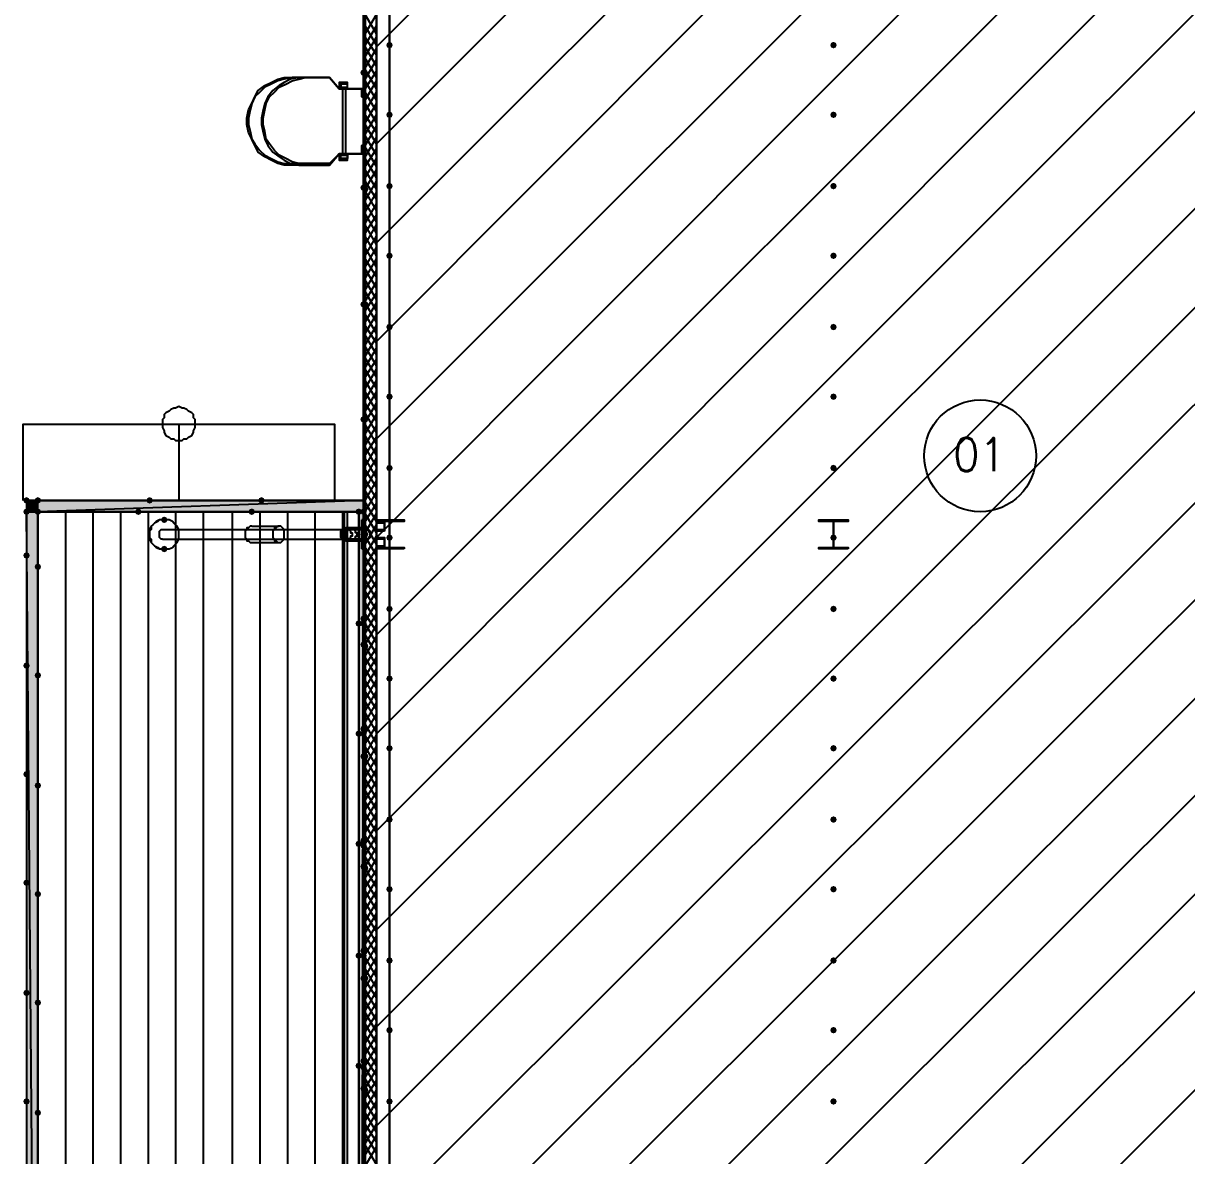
# Model space of a CAD drawing. Header units: millimetres. Extents: x 0 to 420, y 0 to 297.
# Drawn here: x 98.93 to 129.33, y 202.63 to 232.22 of the extents above; entities that cross this region are included whole.
import ezdxf

# ---------------------------------------------------------------- set-up
doc = ezdxf.new("R2010")
doc.units = ezdxf.units.MM
doc.layers.get('0').update_dxf_attribs({"linetype": 'CONTINUOUS'})
doc.styles.get("Standard").update_dxf_attribs({"font": 'STANDARD'})

msp = doc.modelspace()

# ---------------------------------------------------------------- hatches: boundary and pattern name
at = {"true_color": 0x000007}
h = msp.add_hatch(color=0, dxfattribs=at)
h.paths.add_polyline_path([(107.865333, 236.939667), (107.823, 236.939667), (107.865333, 218.863333)], flags=0)
h.paths.add_polyline_path([(107.823, 236.939667), (107.865333, 218.863333), (107.823, 218.863333)], flags=0)
for points in [[(108.585, 231.648), (108.560129, 231.588204), (108.500333, 231.563333), (108.440538, 231.588204), (108.415667, 231.648), (108.440537, 231.707796), (108.500333, 231.732667), (108.560129, 231.707796)], [(120.184333, 231.648), (120.159462, 231.588204), (120.099667, 231.563333), (120.039871, 231.588204), (120.015, 231.648), (120.039871, 231.707796), (120.099667, 231.732667), (120.159462, 231.707796)], [(108.585, 229.827667), (108.560129, 229.767871), (108.500333, 229.743), (108.440538, 229.767871), (108.415667, 229.827667), (108.440537, 229.887462), (108.500333, 229.912333), (108.560129, 229.887463)], [(120.184333, 229.827667), (120.159462, 229.767871), (120.099667, 229.743), (120.039871, 229.767871), (120.015, 229.827667), (120.039871, 229.887462), (120.099667, 229.912333), (120.159462, 229.887463)], [(108.585, 227.965), (108.560129, 227.905204), (108.500333, 227.880333), (108.440538, 227.905204), (108.415667, 227.965), (108.440537, 228.024796), (108.500333, 228.049667), (108.560129, 228.024796)], [(120.184333, 227.965), (120.159462, 227.905204), (120.099667, 227.880333), (120.039871, 227.905204), (120.015, 227.965), (120.039871, 228.024796), (120.099667, 228.049667), (120.159462, 228.024796)], [(108.585, 226.144667), (108.560129, 226.084871), (108.500333, 226.06), (108.440538, 226.084871), (108.415667, 226.144667), (108.440537, 226.204462), (108.500333, 226.229333), (108.560129, 226.204463)], [(120.184333, 226.144667), (120.159462, 226.084871), (120.099667, 226.06), (120.039871, 226.084871), (120.015, 226.144667), (120.039871, 226.204462), (120.099667, 226.229333), (120.159462, 226.204463)], [(108.585, 224.282), (108.560129, 224.222204), (108.500333, 224.197333), (108.440538, 224.222204), (108.415667, 224.282), (108.440537, 224.341796), (108.500333, 224.366667), (108.560129, 224.341796)], [(120.184333, 224.282), (120.159462, 224.222204), (120.099667, 224.197333), (120.039871, 224.222204), (120.015, 224.282), (120.039871, 224.341796), (120.099667, 224.366667), (120.159462, 224.341796)], [(108.585, 222.461667), (108.560129, 222.401871), (108.500333, 222.377), (108.440538, 222.401871), (108.415667, 222.461667), (108.440537, 222.521462), (108.500333, 222.546333), (108.560129, 222.521463)], [(120.184333, 222.461667), (120.159462, 222.401871), (120.099667, 222.377), (120.039871, 222.401871), (120.015, 222.461667), (120.039871, 222.521462), (120.099667, 222.546333), (120.159462, 222.521463)], [(108.585, 220.599), (108.560129, 220.539204), (108.500333, 220.514333), (108.440538, 220.539204), (108.415667, 220.599), (108.440537, 220.658796), (108.500333, 220.683667), (108.560129, 220.658796)], [(120.184333, 220.599), (120.159462, 220.539204), (120.099667, 220.514333), (120.039871, 220.539204), (120.015, 220.599), (120.039871, 220.658796), (120.099667, 220.683667), (120.159462, 220.658796)], [(99.017667, 219.456), (99.314, 219.456), (99.017667, 219.752333)], [(99.314, 219.752333), (99.017667, 219.752333), (99.314, 219.456)], [(102.700667, 219.244333), (102.675796, 219.184537), (102.616, 219.159667), (102.556204, 219.184537), (102.531333, 219.244333), (102.556204, 219.304129), (102.616, 219.329), (102.675796, 219.304129)], [(108.585, 218.778667), (108.560129, 218.718871), (108.500333, 218.694), (108.440538, 218.718871), (108.415667, 218.778667), (108.440537, 218.838462), (108.500333, 218.863333), (108.560129, 218.838463)], [(120.184333, 218.778667), (120.159462, 218.718871), (120.099667, 218.694), (120.039871, 218.718871), (120.015, 218.778667), (120.039871, 218.838462), (120.099667, 218.863333), (120.159462, 218.838463)], [(102.700667, 218.482333), (102.675796, 218.422537), (102.616, 218.397667), (102.556204, 218.422537), (102.531333, 218.482333), (102.556204, 218.542129), (102.616, 218.567), (102.675796, 218.542129)], [(108.585, 216.916), (108.560129, 216.856204), (108.500333, 216.831333), (108.440538, 216.856204), (108.415667, 216.916), (108.440537, 216.975796), (108.500333, 217.000667), (108.560129, 216.975796)], [(120.184333, 216.916), (120.159462, 216.856204), (120.099667, 216.831333), (120.039871, 216.856204), (120.015, 216.916), (120.039871, 216.975796), (120.099667, 217.000667), (120.159462, 216.975796)], [(108.585, 215.095667), (108.560129, 215.035871), (108.500333, 215.011), (108.440538, 215.035871), (108.415667, 215.095667), (108.440537, 215.155462), (108.500333, 215.180333), (108.560129, 215.155463)], [(120.184333, 215.095667), (120.159462, 215.035871), (120.099667, 215.011), (120.039871, 215.035871), (120.015, 215.095667), (120.039871, 215.155462), (120.099667, 215.180333), (120.159462, 215.155463)], [(108.585, 213.275333), (108.560129, 213.215537), (108.500333, 213.190667), (108.440538, 213.215537), (108.415667, 213.275333), (108.440537, 213.335129), (108.500333, 213.36), (108.560129, 213.335129)], [(120.184333, 213.275333), (120.159462, 213.215537), (120.099667, 213.190667), (120.039871, 213.215537), (120.015, 213.275333), (120.039871, 213.335129), (120.099667, 213.36), (120.159462, 213.335129)], [(108.585, 211.412667), (108.560129, 211.352871), (108.500333, 211.328), (108.440538, 211.352871), (108.415667, 211.412667), (108.440537, 211.472462), (108.500333, 211.497333), (108.560129, 211.472463)], [(120.184333, 211.412667), (120.159462, 211.352871), (120.099667, 211.328), (120.039871, 211.352871), (120.015, 211.412667), (120.039871, 211.472462), (120.099667, 211.497333), (120.159462, 211.472463)], [(108.585, 209.592333), (108.560129, 209.532537), (108.500333, 209.507667), (108.440538, 209.532537), (108.415667, 209.592333), (108.440537, 209.652129), (108.500333, 209.677), (108.560129, 209.652129)], [(120.184333, 209.592333), (120.159462, 209.532537), (120.099667, 209.507667), (120.039871, 209.532537), (120.015, 209.592333), (120.039871, 209.652129), (120.099667, 209.677), (120.159462, 209.652129)], [(108.585, 207.729667), (108.560129, 207.669871), (108.500333, 207.645), (108.440538, 207.669871), (108.415667, 207.729667), (108.440537, 207.789462), (108.500333, 207.814333), (108.560129, 207.789463)], [(120.184333, 207.729667), (120.159462, 207.669871), (120.099667, 207.645), (120.039871, 207.669871), (120.015, 207.729667), (120.039871, 207.789462), (120.099667, 207.814333), (120.159462, 207.789463)], [(108.585, 205.909333), (108.560129, 205.849538), (108.500333, 205.824667), (108.440538, 205.849538), (108.415667, 205.909333), (108.440537, 205.969129), (108.500333, 205.994), (108.560129, 205.969129)], [(120.184333, 205.909333), (120.159462, 205.849538), (120.099667, 205.824667), (120.039871, 205.849538), (120.015, 205.909333), (120.039871, 205.969129), (120.099667, 205.994), (120.159462, 205.969129)], [(108.585, 204.046667), (108.560129, 203.986871), (108.500333, 203.962), (108.440538, 203.986871), (108.415667, 204.046667), (108.440537, 204.106462), (108.500333, 204.131333), (108.560129, 204.106463)], [(120.184333, 204.046667), (120.159462, 203.986871), (120.099667, 203.962), (120.039871, 203.986871), (120.015, 204.046667), (120.039871, 204.106462), (120.099667, 204.131333), (120.159462, 204.106463)]]:
    msp.add_hatch(color=0, dxfattribs=at).paths.add_polyline_path(points, flags=0)
at = {"true_color": 0x0000fe}
for points in [[(107.907667, 230.928333), (107.882796, 230.868537), (107.823, 230.843667), (107.763204, 230.868537), (107.738333, 230.928333), (107.763204, 230.988129), (107.823, 231.013), (107.882796, 230.988129)], [(107.95, 230.886), (107.925129, 230.826204), (107.865333, 230.801333), (107.805538, 230.826204), (107.780667, 230.886), (107.805537, 230.945796), (107.865333, 230.970667), (107.925129, 230.945796)], [(107.907667, 227.922667), (107.882796, 227.862871), (107.823, 227.838), (107.763204, 227.862871), (107.738333, 227.922667), (107.763204, 227.982462), (107.823, 228.007333), (107.882796, 227.982463)], [(107.95, 227.880333), (107.925129, 227.820537), (107.865333, 227.795667), (107.805538, 227.820537), (107.780667, 227.880333), (107.805537, 227.940129), (107.865333, 227.965), (107.925129, 227.940129)], [(107.907667, 224.874667), (107.882796, 224.814871), (107.823, 224.79), (107.763204, 224.814871), (107.738333, 224.874667), (107.763204, 224.934462), (107.823, 224.959333), (107.882796, 224.934463)], [(107.95, 224.874667), (107.925129, 224.814871), (107.865333, 224.79), (107.805538, 224.814871), (107.780667, 224.874667), (107.805537, 224.934462), (107.865333, 224.959333), (107.925129, 224.934463)], [(107.907667, 221.869), (107.882796, 221.809204), (107.823, 221.784333), (107.763204, 221.809204), (107.738333, 221.869), (107.763204, 221.928796), (107.823, 221.953667), (107.882796, 221.928796)], [(107.95, 221.869), (107.925129, 221.809204), (107.865333, 221.784333), (107.805538, 221.809204), (107.780667, 221.869), (107.805537, 221.928796), (107.865333, 221.953667), (107.925129, 221.928796)], [(99.102333, 219.752333), (99.077463, 219.692537), (99.017667, 219.667667), (98.957871, 219.692537), (98.933, 219.752333), (98.957871, 219.812129), (99.017667, 219.837), (99.077462, 219.812129)], [(99.102333, 219.752333), (99.077463, 219.692537), (99.017667, 219.667667), (98.957871, 219.692537), (98.933, 219.752333), (98.957871, 219.812129), (99.017667, 219.837), (99.077462, 219.812129)], [(99.102333, 219.752333), (99.077463, 219.692537), (99.017667, 219.667667), (98.957871, 219.692537), (98.933, 219.752333), (98.957871, 219.812129), (99.017667, 219.837), (99.077462, 219.812129)], [(99.398667, 219.752333), (99.373796, 219.692537), (99.314, 219.667667), (99.254204, 219.692537), (99.229333, 219.752333), (99.254204, 219.812129), (99.314, 219.837), (99.373796, 219.812129)], [(99.398667, 219.752333), (99.373796, 219.692537), (99.314, 219.667667), (99.254204, 219.692537), (99.229333, 219.752333), (99.254204, 219.812129), (99.314, 219.837), (99.373796, 219.812129)], [(102.319667, 219.752333), (102.294796, 219.692537), (102.235, 219.667667), (102.175204, 219.692537), (102.150333, 219.752333), (102.175204, 219.812129), (102.235, 219.837), (102.294796, 219.812129)], [(105.240667, 219.752333), (105.215796, 219.692537), (105.156, 219.667667), (105.096204, 219.692537), (105.071333, 219.752333), (105.096204, 219.812129), (105.156, 219.837), (105.215796, 219.812129)], [(99.102333, 219.456), (99.077463, 219.396204), (99.017667, 219.371333), (98.957871, 219.396204), (98.933, 219.456), (98.957871, 219.515796), (99.017667, 219.540667), (99.077462, 219.515796)], [(99.398667, 219.456), (99.373796, 219.396204), (99.314, 219.371333), (99.254204, 219.396204), (99.229333, 219.456), (99.254204, 219.515796), (99.314, 219.540667), (99.373796, 219.515796)], [(99.398667, 219.456), (99.373796, 219.396204), (99.314, 219.371333), (99.254204, 219.396204), (99.229333, 219.456), (99.254204, 219.515796), (99.314, 219.540667), (99.373796, 219.515796)], [(99.398667, 219.456), (99.373796, 219.396204), (99.314, 219.371333), (99.254204, 219.396204), (99.229333, 219.456), (99.254204, 219.515796), (99.314, 219.540667), (99.373796, 219.515796)], [(102.023333, 219.456), (101.998463, 219.396204), (101.938667, 219.371333), (101.878871, 219.396204), (101.854, 219.456), (101.878871, 219.515796), (101.938667, 219.540667), (101.998462, 219.515796)], [(104.986667, 219.456), (104.961796, 219.396204), (104.902, 219.371333), (104.842204, 219.396204), (104.817333, 219.456), (104.842204, 219.515796), (104.902, 219.540667), (104.961796, 219.515796)], [(107.780667, 219.456), (107.755796, 219.396204), (107.696, 219.371333), (107.636204, 219.396204), (107.611333, 219.456), (107.636204, 219.515796), (107.696, 219.540667), (107.755796, 219.515796)], [(107.780667, 219.456), (107.755796, 219.396204), (107.696, 219.371333), (107.636204, 219.396204), (107.611333, 219.456), (107.636204, 219.515796), (107.696, 219.540667), (107.755796, 219.515796)], [(107.907667, 219.456), (107.882796, 219.396204), (107.823, 219.371333), (107.763204, 219.396204), (107.738333, 219.456), (107.763204, 219.515796), (107.823, 219.540667), (107.882796, 219.515796)], [(107.907667, 219.456), (107.882796, 219.396204), (107.823, 219.371333), (107.763204, 219.396204), (107.738333, 219.456), (107.763204, 219.515796), (107.823, 219.540667), (107.882796, 219.515796)], [(107.907667, 219.456), (107.882796, 219.396204), (107.823, 219.371333), (107.763204, 219.396204), (107.738333, 219.456), (107.763204, 219.515796), (107.823, 219.540667), (107.882796, 219.515796)], [(107.907667, 218.863333), (107.882796, 218.803537), (107.823, 218.778667), (107.763204, 218.803537), (107.738333, 218.863333), (107.763204, 218.923129), (107.823, 218.948), (107.882796, 218.923129)], [(107.95, 218.863333), (107.925129, 218.803537), (107.865333, 218.778667), (107.805538, 218.803537), (107.780667, 218.863333), (107.805537, 218.923129), (107.865333, 218.948), (107.925129, 218.923129)], [(99.102333, 218.313), (99.077463, 218.253204), (99.017667, 218.228333), (98.957871, 218.253204), (98.933, 218.313), (98.957871, 218.372796), (99.017667, 218.397667), (99.077462, 218.372796)], [(99.398667, 218.016667), (99.373796, 217.956871), (99.314, 217.932), (99.254204, 217.956871), (99.229333, 218.016667), (99.254204, 218.076462), (99.314, 218.101333), (99.373796, 218.076463)], [(107.907667, 216.662), (107.882796, 216.602204), (107.823, 216.577333), (107.763204, 216.602204), (107.738333, 216.662), (107.763204, 216.721796), (107.823, 216.746667), (107.882796, 216.721796)], [(107.780667, 216.535), (107.755796, 216.475204), (107.696, 216.450333), (107.636204, 216.475204), (107.611333, 216.535), (107.636204, 216.594796), (107.696, 216.619667), (107.755796, 216.594796)], [(107.907667, 216.535), (107.882796, 216.475204), (107.823, 216.450333), (107.763204, 216.475204), (107.738333, 216.535), (107.763204, 216.594796), (107.823, 216.619667), (107.882796, 216.594796)], [(107.907667, 216.535), (107.882796, 216.475204), (107.823, 216.450333), (107.763204, 216.475204), (107.738333, 216.535), (107.763204, 216.594796), (107.823, 216.619667), (107.882796, 216.594796)], [(107.907667, 215.984667), (107.882796, 215.924871), (107.823, 215.9), (107.763204, 215.924871), (107.738333, 215.984667), (107.763204, 216.044462), (107.823, 216.069333), (107.882796, 216.044463)], [(107.95, 215.942333), (107.925129, 215.882537), (107.865333, 215.857667), (107.805538, 215.882537), (107.780667, 215.942333), (107.805537, 216.002129), (107.865333, 216.027), (107.925129, 216.002129)], [(99.102333, 215.434333), (99.077463, 215.374537), (99.017667, 215.349667), (98.957871, 215.374537), (98.933, 215.434333), (98.957871, 215.494129), (99.017667, 215.519), (99.077462, 215.494129)], [(99.398667, 215.180333), (99.373796, 215.120537), (99.314, 215.095667), (99.254204, 215.120537), (99.229333, 215.180333), (99.254204, 215.240129), (99.314, 215.265), (99.373796, 215.240129)], [(107.780667, 213.656333), (107.755796, 213.596537), (107.696, 213.571667), (107.636204, 213.596537), (107.611333, 213.656333), (107.636204, 213.716129), (107.696, 213.741), (107.755796, 213.716129)], [(107.907667, 213.783333), (107.882796, 213.723537), (107.823, 213.698667), (107.763204, 213.723537), (107.738333, 213.783333), (107.763204, 213.843129), (107.823, 213.868), (107.882796, 213.843129)], [(107.907667, 213.656333), (107.882796, 213.596537), (107.823, 213.571667), (107.763204, 213.596537), (107.738333, 213.656333), (107.763204, 213.716129), (107.823, 213.741), (107.882796, 213.716129)], [(107.907667, 213.656333), (107.882796, 213.596537), (107.823, 213.571667), (107.763204, 213.596537), (107.738333, 213.656333), (107.763204, 213.716129), (107.823, 213.741), (107.882796, 213.716129)], [(107.907667, 213.063667), (107.882796, 213.003871), (107.823, 212.979), (107.763204, 213.003871), (107.738333, 213.063667), (107.763204, 213.123462), (107.823, 213.148333), (107.882796, 213.123463)], [(107.95, 213.063667), (107.925129, 213.003871), (107.865333, 212.979), (107.805538, 213.003871), (107.780667, 213.063667), (107.805537, 213.123462), (107.865333, 213.148333), (107.925129, 213.123463)], [(99.102333, 212.598), (99.077463, 212.538204), (99.017667, 212.513333), (98.957871, 212.538204), (98.933, 212.598), (98.957871, 212.657796), (99.017667, 212.682667), (99.077462, 212.657796)], [(99.398667, 212.301667), (99.373796, 212.241871), (99.314, 212.217), (99.254204, 212.241871), (99.229333, 212.301667), (99.254204, 212.361462), (99.314, 212.386333), (99.373796, 212.361463)], [(107.907667, 210.862333), (107.882796, 210.802537), (107.823, 210.777667), (107.763204, 210.802537), (107.738333, 210.862333), (107.763204, 210.922129), (107.823, 210.947), (107.882796, 210.922129)], [(107.780667, 210.777667), (107.755796, 210.717871), (107.696, 210.693), (107.636204, 210.717871), (107.611333, 210.777667), (107.636204, 210.837462), (107.696, 210.862333), (107.755796, 210.837463)], [(107.907667, 210.735333), (107.882796, 210.675537), (107.823, 210.650667), (107.763204, 210.675537), (107.738333, 210.735333), (107.763204, 210.795129), (107.823, 210.82), (107.882796, 210.795129)], [(107.907667, 210.735333), (107.882796, 210.675537), (107.823, 210.650667), (107.763204, 210.675537), (107.738333, 210.735333), (107.763204, 210.795129), (107.823, 210.82), (107.882796, 210.795129)], [(107.907667, 210.185), (107.882796, 210.125204), (107.823, 210.100333), (107.763204, 210.125204), (107.738333, 210.185), (107.763204, 210.244796), (107.823, 210.269667), (107.882796, 210.244796)], [(107.95, 210.142667), (107.925129, 210.082871), (107.865333, 210.058), (107.805538, 210.082871), (107.780667, 210.142667), (107.805537, 210.202462), (107.865333, 210.227333), (107.925129, 210.202463)], [(99.102333, 209.761667), (99.077463, 209.701871), (99.017667, 209.677), (98.957871, 209.701871), (98.933, 209.761667), (98.957871, 209.821462), (99.017667, 209.846333), (99.077462, 209.821463)], [(99.398667, 209.465333), (99.373796, 209.405537), (99.314, 209.380667), (99.254204, 209.405537), (99.229333, 209.465333), (99.254204, 209.525129), (99.314, 209.55), (99.373796, 209.525129)], [(107.780667, 207.856667), (107.755796, 207.796871), (107.696, 207.772), (107.636204, 207.796871), (107.611333, 207.856667), (107.636204, 207.916462), (107.696, 207.941333), (107.755796, 207.916463)], [(107.907667, 207.983667), (107.882796, 207.923871), (107.823, 207.899), (107.763204, 207.923871), (107.738333, 207.983667), (107.763204, 208.043462), (107.823, 208.068333), (107.882796, 208.043463)], [(107.907667, 207.856667), (107.882796, 207.796871), (107.823, 207.772), (107.763204, 207.796871), (107.738333, 207.856667), (107.763204, 207.916462), (107.823, 207.941333), (107.882796, 207.916463)], [(107.907667, 207.856667), (107.882796, 207.796871), (107.823, 207.772), (107.763204, 207.796871), (107.738333, 207.856667), (107.763204, 207.916462), (107.823, 207.941333), (107.882796, 207.916463)], [(107.907667, 207.264), (107.882796, 207.204204), (107.823, 207.179333), (107.763204, 207.204204), (107.738333, 207.264), (107.763204, 207.323796), (107.823, 207.348667), (107.882796, 207.323796)], [(107.95, 207.264), (107.925129, 207.204204), (107.865333, 207.179333), (107.805538, 207.204204), (107.780667, 207.264), (107.805537, 207.323796), (107.865333, 207.348667), (107.925129, 207.323796)], [(99.102333, 206.883), (99.077463, 206.823204), (99.017667, 206.798333), (98.957871, 206.823204), (98.933, 206.883), (98.957871, 206.942796), (99.017667, 206.967667), (99.077462, 206.942796)], [(99.398667, 206.629), (99.373796, 206.569204), (99.314, 206.544333), (99.254204, 206.569204), (99.229333, 206.629), (99.254204, 206.688796), (99.314, 206.713667), (99.373796, 206.688796)], [(107.907667, 205.105), (107.882796, 205.045204), (107.823, 205.020333), (107.763204, 205.045204), (107.738333, 205.105), (107.763204, 205.164796), (107.823, 205.189667), (107.882796, 205.164796)], [(107.780667, 204.978), (107.755796, 204.918204), (107.696, 204.893333), (107.636204, 204.918204), (107.611333, 204.978), (107.636204, 205.037796), (107.696, 205.062667), (107.755796, 205.037796)], [(107.907667, 204.935667), (107.882796, 204.875871), (107.823, 204.851), (107.763204, 204.875871), (107.738333, 204.935667), (107.763204, 204.995462), (107.823, 205.020333), (107.882796, 204.995463)], [(107.907667, 204.935667), (107.882796, 204.875871), (107.823, 204.851), (107.763204, 204.875871), (107.738333, 204.935667), (107.763204, 204.995462), (107.823, 205.020333), (107.882796, 204.995463)], [(107.907667, 204.385333), (107.882796, 204.325537), (107.823, 204.300667), (107.763204, 204.325537), (107.738333, 204.385333), (107.763204, 204.445129), (107.823, 204.47), (107.882796, 204.445129)], [(107.95, 204.343), (107.925129, 204.283204), (107.865333, 204.258333), (107.805538, 204.283204), (107.780667, 204.343), (107.805537, 204.402796), (107.865333, 204.427667), (107.925129, 204.402796)], [(99.102333, 204.046667), (99.077463, 203.986871), (99.017667, 203.962), (98.957871, 203.986871), (98.933, 204.046667), (98.957871, 204.106462), (99.017667, 204.131333), (99.077462, 204.106463)], [(99.398667, 203.750333), (99.373796, 203.690537), (99.314, 203.665667), (99.254204, 203.690537), (99.229333, 203.750333), (99.254204, 203.810129), (99.314, 203.835), (99.373796, 203.810129)]]:
    msp.add_hatch(color=0, dxfattribs=at).paths.add_polyline_path(points, flags=0)
at = {"true_color": 0x000007}
h = msp.add_hatch(color=0, dxfattribs=at)
h.paths.add_polyline_path([(99.314, 219.456), (99.314, 184.107667), (99.017667, 219.456)], flags=0)
h.paths.add_polyline_path([(99.314, 184.107667), (99.017667, 219.456), (99.017667, 184.107667)], flags=0)
h = msp.add_hatch(color=0, dxfattribs=at)
h.paths.add_polyline_path([(99.314, 219.752333), (107.823, 219.752333), (99.314, 219.456)], flags=0)
h.paths.add_polyline_path([(107.823, 219.752333), (99.314, 219.456), (107.823, 219.456)], flags=0)
h = msp.add_hatch(color=0, dxfattribs=at)
h.paths.add_polyline_path([(107.823, 137.117667), (107.696, 137.117667), (107.823, 219.456)], flags=0)
h.paths.add_polyline_path([(107.696, 137.117667), (107.823, 219.456), (107.696, 219.456)], flags=0)
h = msp.add_hatch(color=0, dxfattribs=at)
h.paths.add_polyline_path([(107.865333, 218.863333), (107.823, 218.863333), (107.865333, 201.464333)], flags=0)
h.paths.add_polyline_path([(107.823, 218.863333), (107.865333, 201.464333), (107.823, 201.464333)], flags=0)

# ---------------------------------------------------------------- linework, layer by layer
at = {"color": 0, "true_color": 0x000007}
for points in [[(107.865333, 236.939667), (107.823, 236.939667), (107.865333, 218.863333)], [(107.823, 236.939667), (107.865333, 218.863333), (107.823, 218.863333)], [(107.865333, 218.863333), (107.865333, 236.939667), (107.823, 236.939667), (107.823, 218.863333)], [(107.865333, 218.863333), (107.865333, 236.897333), (107.823, 236.897333), (107.823, 218.863333)], [(392.938, 236.601), (258.868333, 236.601), (258.868333, 205.613), (242.189, 205.613), (242.189, 236.601), (108.161667, 236.601), (108.161667, 119.972667), (242.189, 119.972667), (242.189, 150.960667), (258.868333, 150.960667), (258.868333, 119.972667), (392.938, 119.972667)], [(242.189, 236.262333), (242.189, 205.613), (258.868333, 205.613), (258.868333, 236.262333), (392.557, 236.262333), (392.557, 120.311333), (258.868333, 120.311333), (258.868333, 150.960667), (242.189, 150.960667), (242.189, 120.311333), (108.500333, 120.311333), (108.500333, 236.262333)], [(107.823, 229.023333), (107.780667, 229.023333), (107.780667, 228.811667), (107.188, 228.811667), (106.934, 228.557667), (106.299, 228.557667), (106.129667, 228.557667), (105.960333, 228.6), (105.791, 228.684667), (105.621667, 228.769333), (105.494667, 228.896333), (105.367667, 229.065667), (105.283, 229.192667), (105.240667, 229.404333), (105.198333, 229.573667), (105.198333, 229.743), (105.240667, 229.954667), (105.283, 230.124), (105.367667, 230.293333), (105.494667, 230.420333), (105.621667, 230.547333), (105.791, 230.632), (105.960333, 230.716667), (106.129667, 230.759), (106.299, 230.801333), (106.934, 230.801333), (107.188, 230.505), (107.780667, 230.505), (107.780667, 230.293333), (107.823, 230.293333), (107.823, 230.505), (107.188, 230.505), (106.934, 230.801333), (106.299, 230.801333), (106.129667, 230.801333), (105.918, 230.759), (105.748667, 230.674333), (105.621667, 230.589667), (105.452333, 230.462667), (105.325333, 230.293333), (105.240667, 230.124), (105.198333, 229.954667), (105.156, 229.743), (105.156, 229.573667), (105.198333, 229.362), (105.240667, 229.192667), (105.325333, 229.023333), (105.452333, 228.854), (105.621667, 228.727), (105.748667, 228.642333), (105.918, 228.557667), (106.129667, 228.515333), (106.299, 228.515333), (106.934, 228.515333), (107.188, 228.811667), (107.823, 228.811667), (107.823, 229.023333), (107.823, 228.811667), (107.188, 228.811667), (106.934, 228.515333), (105.960333, 228.515333), (105.748667, 228.515333), (105.579333, 228.557667), (105.41, 228.642333), (105.240667, 228.727), (105.071333, 228.854), (104.986667, 229.023333), (104.902, 229.192667), (104.817333, 229.362), (104.775, 229.573667), (104.775, 229.743), (104.817333, 229.954667), (104.902, 230.124), (104.986667, 230.293333), (105.071333, 230.462667), (105.240667, 230.589667), (105.41, 230.674333), (105.579333, 230.759), (105.748667, 230.801333), (105.960333, 230.801333), (106.934, 230.801333), (107.188, 230.505), (107.823, 230.505), (107.823, 230.293333), (107.780667, 230.293333), (107.780667, 230.505), (107.188, 230.505), (106.934, 230.801333), (105.960333, 230.801333), (105.748667, 230.759), (105.579333, 230.716667), (105.41, 230.632), (105.240667, 230.547333), (105.113667, 230.420333), (104.986667, 230.293333), (104.902, 230.124), (104.859667, 229.954667), (104.817333, 229.743), (104.817333, 229.573667), (104.859667, 229.404333), (104.902, 229.192667), (104.986667, 229.065667), (105.113667, 228.896333), (105.240667, 228.769333), (105.41, 228.684667), (105.579333, 228.6), (105.748667, 228.557667), (105.960333, 228.557667), (106.934, 228.557667), (107.188, 228.811667), (107.780667, 228.811667), (107.780667, 229.023333)], [(107.399667, 230.505), (107.399667, 230.674333), (107.188, 230.674333), (107.188, 230.505)], [(107.399667, 230.547333), (107.399667, 230.632), (107.230333, 230.632), (107.230333, 230.547333)], [(107.357333, 230.505), (107.272667, 230.505), (107.272667, 228.811667), (107.357333, 228.811667)], [(107.399667, 228.811667), (107.188, 228.811667), (107.188, 228.642333), (107.399667, 228.642333)], [(107.399667, 228.769333), (107.399667, 228.684667), (107.230333, 228.684667), (107.230333, 228.769333)], [(102.997, 221.318667), (103.081667, 221.318667), (103.124, 221.361), (103.208667, 221.361), (103.251, 221.403333), (103.335667, 221.445667), (103.378, 221.530333), (103.378, 221.572667), (103.420333, 221.657333), (103.420333, 221.742), (103.420333, 221.784333), (103.420333, 221.869), (103.378, 221.911333), (103.378, 221.996), (103.335667, 222.038333), (103.251, 222.080667), (103.208667, 222.123), (103.124, 222.165333), (103.081667, 222.165333), (102.997, 222.207667), (102.912333, 222.165333), (102.87, 222.165333), (102.785333, 222.123), (102.743, 222.080667), (102.658333, 222.038333), (102.616, 221.996), (102.616, 221.911333), (102.573667, 221.869), (102.573667, 221.784333), (102.573667, 221.742), (102.573667, 221.657333), (102.616, 221.572667), (102.616, 221.530333), (102.658333, 221.445667), (102.743, 221.403333), (102.785333, 221.361), (102.87, 221.361), (102.912333, 221.318667)], [(99.017667, 219.456), (99.314, 219.456), (99.017667, 219.752333)], [(99.314, 219.752333), (99.017667, 219.752333), (99.314, 219.456)], [(99.314, 219.456), (99.314, 184.107667), (99.017667, 219.456)], [(99.314, 184.107667), (99.017667, 219.456), (99.017667, 184.107667)], [(99.314, 219.752333), (107.823, 219.752333), (99.314, 219.456)], [(107.823, 219.752333), (99.314, 219.456), (107.823, 219.456)], [(99.864333, 219.456), (99.314, 219.456), (99.314, 137.117667), (99.864333, 137.117667), (106.807, 137.117667), (107.399667, 137.117667), (107.399667, 219.456), (106.807, 219.456)], [(107.696, 178.265667), (107.696, 219.456), (107.315, 219.456), (107.315, 178.265667)], [(107.823, 137.117667), (107.696, 137.117667), (107.823, 219.456)], [(107.696, 137.117667), (107.823, 219.456), (107.696, 219.456)], [(102.997, 218.778667), (102.997, 218.863333), (102.997, 218.948), (102.997, 218.990333), (102.954667, 219.075), (102.912333, 219.117333), (102.87, 219.159667), (102.827667, 219.202), (102.743, 219.244333), (102.700667, 219.244333), (102.616, 219.244333), (102.573667, 219.244333), (102.489, 219.244333), (102.446667, 219.202), (102.362, 219.159667), (102.319667, 219.117333), (102.277333, 219.075), (102.277333, 218.990333), (102.235, 218.948), (102.235, 218.863333), (102.235, 218.778667), (102.277333, 218.736333), (102.277333, 218.651667), (102.319667, 218.609333), (102.362, 218.567), (102.446667, 218.524667), (102.489, 218.482333), (102.573667, 218.482333), (102.616, 218.482333), (102.700667, 218.482333), (102.743, 218.482333), (102.827667, 218.524667), (102.87, 218.567), (102.912333, 218.609333), (102.954667, 218.651667), (102.997, 218.736333)], [(108.881333, 218.482333), (108.161667, 218.482333), (108.161667, 218.524667), (108.500333, 218.524667), (108.500333, 219.202), (108.161667, 219.202), (108.161667, 219.244333), (108.881333, 219.244333), (108.881333, 219.202), (108.500333, 219.202), (108.500333, 218.524667), (108.881333, 218.524667)], [(108.373333, 218.948), (108.161667, 218.948), (108.161667, 219.202), (108.373333, 219.202)], [(108.373333, 218.990333), (108.373333, 219.159667), (108.161667, 219.159667), (108.161667, 218.990333)], [(120.480667, 218.482333), (119.718667, 218.482333), (119.718667, 218.524667), (120.099667, 218.524667), (120.099667, 219.202), (119.718667, 219.202), (119.718667, 219.244333), (120.480667, 219.244333), (120.480667, 219.202), (120.099667, 219.202), (120.099667, 218.524667), (120.480667, 218.524667)], [(105.748667, 218.821), (105.748667, 218.863333), (105.748667, 218.905667), (105.748667, 218.948), (105.748667, 218.990333), (105.706333, 219.032667), (105.664, 219.075), (105.621667, 219.075), (105.579333, 219.075), (105.537, 219.032667), (105.494667, 219.032667), (105.494667, 218.990333), (105.452333, 218.948), (105.452333, 218.905667), (105.452333, 218.863333), (105.452333, 218.821), (105.452333, 218.778667), (105.494667, 218.736333), (105.494667, 218.694), (105.537, 218.694), (105.579333, 218.651667), (105.621667, 218.651667), (105.664, 218.651667), (105.706333, 218.694), (105.748667, 218.736333), (105.748667, 218.778667)], [(107.823, 218.609333), (107.823, 218.694), (107.357333, 218.694), (107.315, 218.736333), (107.272667, 218.736333), (107.272667, 218.778667), (107.230333, 218.778667), (107.230333, 218.821), (107.230333, 218.863333), (107.230333, 218.905667), (107.230333, 218.948), (107.272667, 218.948), (107.272667, 218.990333), (107.315, 218.990333), (107.357333, 219.032667), (107.823, 219.032667), (107.823, 219.117333), (107.823, 218.990333), (107.357333, 218.990333), (107.315, 218.990333), (107.272667, 218.990333), (107.272667, 218.948), (107.230333, 218.948), (107.230333, 218.905667), (107.230333, 218.863333), (107.230333, 218.821), (107.230333, 218.778667), (107.272667, 218.778667), (107.272667, 218.736333), (107.315, 218.736333), (107.357333, 218.736333), (107.823, 218.736333), (107.823, 218.609333), (107.823, 218.694), (107.357333, 218.694), (107.315, 218.736333), (107.272667, 218.736333), (107.272667, 218.778667), (107.230333, 218.778667), (107.230333, 218.821), (107.230333, 218.863333), (107.230333, 218.905667), (107.230333, 218.948), (107.272667, 218.948), (107.272667, 218.990333), (107.315, 218.990333), (107.357333, 219.032667), (107.823, 219.032667), (107.823, 219.117333), (107.823, 218.990333), (107.357333, 218.990333), (107.315, 218.990333), (107.272667, 218.990333), (107.272667, 218.948), (107.230333, 218.948), (107.230333, 218.905667), (107.230333, 218.863333), (107.230333, 218.821), (107.230333, 218.778667), (107.272667, 218.778667), (107.272667, 218.736333), (107.315, 218.736333), (107.357333, 218.736333), (107.823, 218.736333), (107.823, 218.609333), (107.823, 218.736333), (107.357333, 218.736333), (107.315, 218.736333), (107.272667, 218.736333), (107.272667, 218.778667), (107.230333, 218.778667), (107.230333, 218.821), (107.230333, 218.863333), (107.230333, 218.905667), (107.230333, 218.948), (107.272667, 218.948), (107.272667, 218.990333), (107.315, 218.990333), (107.357333, 218.990333), (107.823, 218.990333), (107.823, 219.117333), (107.823, 219.032667), (107.357333, 219.032667), (107.315, 218.990333), (107.272667, 218.990333), (107.272667, 218.948), (107.230333, 218.948), (107.230333, 218.905667), (107.230333, 218.863333), (107.230333, 218.821), (107.230333, 218.778667), (107.272667, 218.778667), (107.272667, 218.736333), (107.315, 218.736333), (107.357333, 218.694), (107.823, 218.694)], [(107.357333, 218.990333), (107.399667, 218.990333), (107.442, 218.990333), (107.484333, 218.948), (107.484333, 218.905667), (107.526667, 218.905667), (107.526667, 218.863333), (107.526667, 218.821), (107.484333, 218.821), (107.484333, 218.778667), (107.442, 218.736333), (107.399667, 218.736333), (107.357333, 218.736333), (107.315, 218.736333), (107.272667, 218.736333), (107.272667, 218.778667), (107.230333, 218.778667), (107.230333, 218.821), (107.230333, 218.863333), (107.230333, 218.905667), (107.230333, 218.948), (107.272667, 218.948), (107.272667, 218.990333), (107.315, 218.990333)], [(107.484333, 218.990333), (107.442, 218.990333), (107.399667, 218.990333), (107.399667, 218.948), (107.357333, 218.948), (107.357333, 218.905667), (107.357333, 218.863333), (107.357333, 218.821), (107.357333, 218.778667), (107.399667, 218.778667), (107.399667, 218.736333), (107.442, 218.736333), (107.484333, 218.736333), (107.526667, 218.736333), (107.569, 218.736333), (107.611333, 218.778667), (107.611333, 218.821), (107.653667, 218.821), (107.653667, 218.863333), (107.653667, 218.905667), (107.611333, 218.905667), (107.611333, 218.948), (107.569, 218.990333), (107.526667, 218.990333)], [(107.992333, 218.821), (107.992333, 218.863333), (107.992333, 218.905667), (107.992333, 218.948), (107.95, 218.990333), (107.907667, 218.990333), (107.865333, 218.990333), (107.823, 218.990333), (107.823, 218.948), (107.780667, 218.905667), (107.780667, 218.863333), (107.780667, 218.821), (107.823, 218.778667), (107.823, 218.736333), (107.865333, 218.736333), (107.907667, 218.736333), (107.95, 218.736333), (107.992333, 218.778667)], [(107.865333, 218.863333), (107.823, 218.863333), (107.865333, 201.464333)], [(107.823, 218.863333), (107.865333, 201.464333), (107.823, 201.464333)], [(107.823, 218.863333), (107.823, 201.464333), (107.865333, 201.464333), (107.865333, 218.863333)], [(107.823, 218.863333), (107.823, 201.464333), (107.865333, 201.464333), (107.865333, 218.863333)], [(108.373333, 218.524667), (108.161667, 218.524667), (108.161667, 218.778667), (108.373333, 218.778667)], [(108.373333, 218.567), (108.373333, 218.736333), (108.161667, 218.736333), (108.161667, 218.567)]]:
    msp.add_lwpolyline(points, close=True, dxfattribs=at)
for points in [[(107.865333, 236.897333), (107.865333, 218.863333), (107.823, 236.897333), (107.823, 218.863333)], [(107.865333, 236.897333), (107.865333, 119.972667)], [(108.161667, 202.141667), (108.161667, 236.601)], [(107.865333, 231.944333), (108.161667, 232.452333)], [(108.161667, 231.944333), (107.865333, 232.452333)], [(107.865333, 231.648), (108.161667, 232.156)], [(108.161667, 231.648), (107.865333, 232.156)], [(107.865333, 231.351667), (108.161667, 231.859667)], [(108.161667, 231.394), (107.865333, 231.859667)], [(108.161667, 231.097667), (107.865333, 231.605667)], [(107.865333, 231.055333), (108.161667, 231.563333)], [(108.161667, 230.801333), (107.865333, 231.309333)], [(107.865333, 230.759), (108.161667, 231.267)], [(108.161667, 230.505), (107.865333, 231.013)], [(107.865333, 230.505), (108.161667, 230.970667)], [(107.865333, 230.208667), (108.161667, 230.716667)], [(108.161667, 230.208667), (107.865333, 230.716667)], [(107.865333, 229.912333), (108.161667, 230.420333)], [(108.161667, 229.912333), (107.865333, 230.420333)], [(107.865333, 229.616), (108.161667, 230.124)], [(108.161667, 229.616), (107.865333, 230.124)], [(107.865333, 229.319667), (108.161667, 229.827667)], [(108.161667, 229.362), (107.865333, 229.827667)], [(108.161667, 229.065667), (107.865333, 229.573667)], [(107.865333, 229.023333), (108.161667, 229.531333)], [(108.161667, 228.769333), (107.865333, 229.277333)], [(107.865333, 228.727), (108.161667, 229.235)], [(108.161667, 228.473), (107.865333, 228.981)], [(107.865333, 228.473), (108.161667, 228.938667)], [(107.865333, 228.176667), (108.161667, 228.684667)], [(108.161667, 228.176667), (107.865333, 228.684667)], [(107.865333, 227.880333), (108.161667, 228.388333)], [(108.161667, 227.880333), (107.865333, 228.388333)], [(107.865333, 227.584), (108.161667, 228.092)], [(108.161667, 227.626333), (107.865333, 228.092)], [(108.161667, 227.33), (107.865333, 227.838)], [(107.865333, 227.287667), (108.161667, 227.795667)], [(108.161667, 227.033667), (107.865333, 227.541667)], [(107.865333, 226.991333), (108.161667, 227.499333)], [(108.161667, 226.737333), (107.865333, 227.245333)], [(107.865333, 226.737333), (108.161667, 227.203)], [(107.865333, 226.441), (108.161667, 226.949)], [(108.161667, 226.441), (107.865333, 226.949)], [(107.865333, 226.144667), (108.161667, 226.652667)], [(108.161667, 226.144667), (107.865333, 226.652667)], [(107.865333, 225.848333), (108.161667, 226.356333)], [(108.161667, 225.848333), (107.865333, 226.356333)], [(107.865333, 225.552), (108.161667, 226.06)], [(108.161667, 225.594333), (107.865333, 226.06)], [(108.161667, 225.298), (107.865333, 225.806)], [(107.865333, 225.255667), (108.161667, 225.763667)], [(108.161667, 225.001667), (107.865333, 225.509667)], [(107.865333, 224.959333), (108.161667, 225.467333)], [(108.161667, 224.705333), (107.865333, 225.213333)], [(107.865333, 224.705333), (108.161667, 225.171)], [(107.865333, 224.409), (108.161667, 224.917)], [(108.161667, 224.409), (107.865333, 224.917)], [(107.865333, 224.112667), (108.161667, 224.620667)], [(108.161667, 224.112667), (107.865333, 224.620667)], [(107.865333, 223.816333), (108.161667, 224.324333)], [(108.161667, 223.858667), (107.865333, 224.324333)], [(108.161667, 223.562333), (107.865333, 224.070333)], [(107.865333, 223.52), (108.161667, 224.028)], [(108.161667, 223.266), (107.865333, 223.774)], [(107.865333, 223.223667), (108.161667, 223.731667)], [(108.161667, 222.969667), (107.865333, 223.477667)], [(107.865333, 222.969667), (108.161667, 223.435333)], [(107.865333, 222.673333), (108.161667, 223.181333)], [(108.161667, 222.673333), (107.865333, 223.181333)], [(107.865333, 222.377), (108.161667, 222.885)], [(108.161667, 222.377), (107.865333, 222.885)], [(107.865333, 222.080667), (108.161667, 222.588667)], [(108.161667, 222.080667), (107.865333, 222.588667)], [(107.865333, 221.784333), (108.161667, 222.292333)], [(108.161667, 221.826667), (107.865333, 222.292333)], [(108.161667, 221.530333), (107.865333, 222.038333)], [(107.865333, 221.488), (108.161667, 221.996)], [(98.933, 219.752333), (98.933, 221.742), (107.061, 221.742), (107.061, 219.752333)], [(102.997, 221.742), (102.997, 219.752333)], [(108.161667, 221.234), (107.865333, 221.742)], [(107.865333, 221.191667), (108.161667, 221.699667)], [(108.161667, 220.937667), (107.865333, 221.445667)], [(107.865333, 220.937667), (108.161667, 221.403333)], [(107.865333, 220.641333), (108.161667, 221.149333)], [(108.161667, 220.641333), (107.865333, 221.149333)], [(107.865333, 220.345), (108.161667, 220.853)], [(108.161667, 220.345), (107.865333, 220.853)], [(107.865333, 220.048667), (108.161667, 220.556667)], [(108.161667, 220.091), (107.865333, 220.556667)], [(108.161667, 219.794667), (107.865333, 220.302667)], [(107.865333, 219.752333), (108.161667, 220.260333)], [(108.161667, 219.498333), (107.865333, 220.006333)], [(107.865333, 219.456), (108.161667, 219.964)], [(99.017667, 219.752333), (99.017667, 219.456)], [(99.314, 184.107667), (99.314, 219.456), (107.823, 219.456), (107.823, 219.752333), (99.017667, 219.752333)], [(99.017667, 219.456), (99.017667, 184.107667)], [(99.017667, 219.456), (99.017667, 184.107667), (99.314, 184.107667)], [(99.314, 219.456), (107.823, 219.456)], [(107.823, 219.456), (107.696, 219.456)], [(107.696, 219.456), (107.696, 137.117667)], [(107.823, 136.821333), (107.823, 219.456), (107.696, 219.456)], [(107.823, 136.821333), (107.823, 219.456), (107.823, 136.821333), (107.823, 219.456)], [(107.823, 136.863667), (107.823, 137.117667), (107.823, 219.456)], [(108.161667, 219.202), (107.865333, 219.71)], [(107.865333, 219.202), (108.161667, 219.667667)], [(102.616, 219.244333), (102.531333, 219.244333), (102.489, 219.244333), (102.404333, 219.202), (102.362, 219.159667), (102.319667, 219.117333), (102.277333, 219.075), (102.235, 218.990333), (102.235, 218.948), (102.235, 218.863333), (102.235, 218.778667), (102.235, 218.736333), (102.277333, 218.651667), (102.319667, 218.609333), (102.362, 218.567), (102.404333, 218.524667), (102.489, 218.482333), (102.531333, 218.482333), (102.616, 218.482333)], [(107.780667, 218.482333), (107.780667, 218.524667), (107.780667, 218.567), (107.780667, 218.609333), (107.780667, 218.651667), (107.780667, 218.736333), (107.780667, 218.778667), (107.780667, 218.863333), (107.780667, 218.948), (107.780667, 218.990333), (107.780667, 219.075), (107.780667, 219.117333), (107.780667, 219.159667), (107.780667, 219.202), (107.780667, 219.244333)], [(107.780667, 218.482333), (107.865333, 218.482333), (107.865333, 218.524667), (107.865333, 218.567), (107.865333, 218.609333), (107.865333, 218.651667), (107.865333, 218.736333), (107.865333, 218.778667), (107.865333, 218.863333), (107.865333, 218.948), (107.865333, 218.990333), (107.865333, 219.075), (107.865333, 219.117333), (107.865333, 219.159667), (107.865333, 219.202), (107.865333, 219.244333), (107.780667, 219.244333)], [(107.865333, 218.905667), (108.161667, 219.413667)], [(108.161667, 218.905667), (107.865333, 219.413667)], [(108.161667, 219.202), (108.161667, 219.244333)], [(108.246333, 219.159667), (108.246333, 219.202)], [(108.331, 219.202), (108.331, 219.244333)], [(108.500333, 218.482333), (108.500333, 219.244333)], [(108.669667, 219.202), (108.669667, 219.244333)], [(108.839, 219.202), (108.839, 219.244333)], [(119.761, 219.202), (119.761, 219.244333)], [(119.930333, 219.202), (119.930333, 219.244333)], [(120.099667, 218.482333), (120.099667, 219.244333)], [(120.269, 219.202), (120.269, 219.244333)], [(120.438333, 219.202), (120.438333, 219.244333)], [(102.573667, 218.736333), (102.531333, 218.736333), (102.489, 218.778667), (102.489, 218.821), (102.489, 218.863333), (102.489, 218.905667), (102.489, 218.948), (102.531333, 218.990333), (102.573667, 218.990333)], [(102.573667, 218.990333), (107.907667, 218.990333)], [(104.902, 219.075), (104.859667, 219.075), (104.817333, 219.032667), (104.775, 219.032667), (104.775, 218.990333), (104.732667, 218.948), (104.732667, 218.905667), (104.732667, 218.863333), (104.732667, 218.821), (104.732667, 218.778667), (104.775, 218.736333), (104.775, 218.694), (104.817333, 218.694), (104.859667, 218.651667), (104.902, 218.651667)], [(104.902, 219.075), (105.621667, 219.075)], [(107.823, 218.863333), (107.823, 201.464333), (107.823, 218.863333), (107.865333, 201.464333)], [(107.865333, 218.609333), (108.161667, 219.117333)], [(108.161667, 218.609333), (107.865333, 219.117333)], [(108.246333, 218.948), (108.246333, 218.990333)], [(102.573667, 218.736333), (107.907667, 218.736333)], [(104.902, 218.651667), (105.621667, 218.651667)], [(107.865333, 218.313), (108.161667, 218.821)], [(108.161667, 218.313), (107.865333, 218.821)], [(108.246333, 218.736333), (108.246333, 218.778667)], [(108.246333, 218.524667), (108.246333, 218.567)], [(107.865333, 218.016667), (108.161667, 218.524667)], [(108.161667, 218.059), (107.865333, 218.524667)], [(108.161667, 217.762667), (107.865333, 218.270667)], [(108.161667, 218.482333), (108.161667, 218.524667)], [(108.331, 218.482333), (108.331, 218.524667)], [(108.669667, 218.482333), (108.669667, 218.524667)], [(108.839, 218.482333), (108.839, 218.524667)], [(119.761, 218.482333), (119.761, 218.524667)], [(119.930333, 218.482333), (119.930333, 218.524667)], [(120.269, 218.482333), (120.269, 218.524667)], [(120.438333, 218.482333), (120.438333, 218.524667)], [(107.865333, 217.720333), (108.161667, 218.228333)], [(108.161667, 217.466333), (107.865333, 217.974333)], [(107.865333, 217.424), (108.161667, 217.932)], [(108.161667, 217.17), (107.865333, 217.678)], [(107.865333, 217.17), (108.161667, 217.635667)], [(107.865333, 216.873667), (108.161667, 217.381667)], [(108.161667, 216.873667), (107.865333, 217.381667)], [(107.865333, 216.577333), (108.161667, 217.085333)], [(108.161667, 216.577333), (107.865333, 217.085333)], [(107.865333, 216.281), (108.161667, 216.789)], [(108.161667, 216.323333), (107.865333, 216.789)], [(108.161667, 216.027), (107.865333, 216.535)], [(107.865333, 215.984667), (108.161667, 216.492667)], [(108.161667, 215.730667), (107.865333, 216.238667)], [(107.865333, 215.688333), (108.161667, 216.196333)], [(108.161667, 215.434333), (107.865333, 215.942333)], [(107.865333, 215.434333), (108.161667, 215.9)], [(107.865333, 215.138), (108.161667, 215.646)], [(108.161667, 215.138), (107.865333, 215.646)], [(107.865333, 214.841667), (108.161667, 215.349667)], [(108.161667, 214.841667), (107.865333, 215.349667)], [(107.865333, 214.545333), (108.161667, 215.053333)], [(108.161667, 214.545333), (107.865333, 215.053333)], [(107.865333, 214.249), (108.161667, 214.757)], [(108.161667, 214.291333), (107.865333, 214.757)], [(108.161667, 213.995), (107.865333, 214.503)], [(107.865333, 213.952667), (108.161667, 214.460667)], [(108.161667, 213.698667), (107.865333, 214.206667)], [(107.865333, 213.656333), (108.161667, 214.164333)], [(108.161667, 213.402333), (107.865333, 213.910333)], [(107.865333, 213.402333), (108.161667, 213.868)], [(107.865333, 213.106), (108.161667, 213.614)], [(108.161667, 213.106), (107.865333, 213.614)], [(107.865333, 212.809667), (108.161667, 213.317667)], [(108.161667, 212.809667), (107.865333, 213.317667)], [(107.865333, 212.513333), (108.161667, 213.021333)], [(108.161667, 212.513333), (107.865333, 213.021333)], [(108.161667, 212.259333), (107.865333, 212.767333)], [(107.865333, 212.217), (108.161667, 212.725)], [(108.161667, 211.963), (107.865333, 212.471)], [(107.865333, 211.920667), (108.161667, 212.428667)], [(108.161667, 211.666667), (107.865333, 212.174667)], [(107.865333, 211.666667), (108.161667, 212.132333)], [(107.865333, 211.370333), (108.161667, 211.878333)], [(108.161667, 211.370333), (107.865333, 211.878333)], [(107.865333, 211.074), (108.161667, 211.582)], [(108.161667, 211.074), (107.865333, 211.582)], [(107.865333, 210.777667), (108.161667, 211.285667)], [(108.161667, 210.777667), (107.865333, 211.285667)], [(107.865333, 210.481333), (108.161667, 210.989333)], [(108.161667, 210.523667), (107.865333, 210.989333)], [(108.161667, 210.227333), (107.865333, 210.735333)], [(107.865333, 210.185), (108.161667, 210.693)], [(108.161667, 209.931), (107.865333, 210.439)], [(107.865333, 209.888667), (108.161667, 210.396667)], [(108.161667, 209.634667), (107.865333, 210.142667)], [(107.865333, 209.634667), (108.161667, 210.100333)], [(107.865333, 209.338333), (108.161667, 209.846333)], [(108.161667, 209.338333), (107.865333, 209.846333)], [(107.865333, 209.042), (108.161667, 209.55)], [(108.161667, 209.042), (107.865333, 209.55)], [(107.865333, 208.745667), (108.161667, 209.253667)], [(108.161667, 208.745667), (107.865333, 209.253667)], [(107.865333, 208.449333), (108.161667, 208.957333)], [(108.161667, 208.491667), (107.865333, 208.957333)], [(108.161667, 208.195333), (107.865333, 208.703333)], [(107.865333, 208.153), (108.161667, 208.661)], [(108.161667, 207.899), (107.865333, 208.407)], [(107.865333, 207.899), (108.161667, 208.364667)], [(107.865333, 207.602667), (108.161667, 208.110667)], [(108.161667, 207.602667), (107.865333, 208.110667)], [(107.865333, 207.306333), (108.161667, 207.814333)], [(108.161667, 207.306333), (107.865333, 207.814333)], [(107.865333, 207.01), (108.161667, 207.518)], [(108.161667, 207.01), (107.865333, 207.518)], [(107.865333, 206.713667), (108.161667, 207.221667)], [(108.161667, 206.756), (107.865333, 207.221667)], [(108.161667, 206.459667), (107.865333, 206.967667)], [(107.865333, 206.417333), (108.161667, 206.925333)], [(108.161667, 206.163333), (107.865333, 206.671333)], [(107.865333, 206.121), (108.161667, 206.629)], [(108.161667, 205.867), (107.865333, 206.375)], [(107.865333, 205.867), (108.161667, 206.332667)], [(107.865333, 205.570667), (108.161667, 206.078667)], [(108.161667, 205.570667), (107.865333, 206.078667)], [(107.865333, 205.274333), (108.161667, 205.782333)], [(108.161667, 205.274333), (107.865333, 205.782333)], [(107.865333, 204.978), (108.161667, 205.486)], [(108.161667, 204.978), (107.865333, 205.486)], [(107.865333, 204.681667), (108.161667, 205.189667)], [(108.161667, 204.724), (107.865333, 205.189667)], [(108.161667, 204.427667), (107.865333, 204.935667)], [(107.865333, 204.385333), (108.161667, 204.893333)], [(108.161667, 204.131333), (107.865333, 204.639333)], [(107.865333, 204.131333), (108.161667, 204.597)], [(107.865333, 203.835), (108.161667, 204.343)], [(108.161667, 203.835), (107.865333, 204.343)], [(107.865333, 203.538667), (108.161667, 204.046667)], [(108.161667, 203.538667), (107.865333, 204.046667)], [(107.865333, 203.242333), (108.161667, 203.750333)], [(108.161667, 203.242333), (107.865333, 203.750333)], [(107.865333, 202.946), (108.161667, 203.454)], [(108.161667, 202.988333), (107.865333, 203.454)], [(108.161667, 202.692), (107.865333, 203.2)], [(107.865333, 202.649667), (108.161667, 203.157667)], [(108.161667, 202.395667), (107.865333, 202.903667)], [(107.865333, 202.353333), (108.161667, 202.861333)]]:
    msp.add_lwpolyline(points, dxfattribs=at)
at = {"color": 0, "true_color": 0x00002b}
msp.add_lwpolyline([(108.161667, 236.601), (108.161667, 202.141667), (137.329333, 202.141667), (137.329333, 236.601)], close=True, dxfattribs=at)
at = {"color": 0, "true_color": 0x000002}
for points in [[(108.161668, 231.605666), (113.157001, 236.600999)], [(108.161668, 229.065666), (115.697001, 236.600999)], [(108.161668, 226.483332), (118.279335, 236.600999)], [(108.161668, 223.900999), (120.819335, 236.600999)], [(108.161668, 221.360999), (123.401668, 236.600999)], [(108.161668, 218.778666), (125.941668, 236.600999)], [(108.161668, 216.238666), (128.524001, 236.600999)], [(108.161668, 213.656332), (131.064001, 236.600999)], [(108.161668, 211.116332), (133.646334, 236.600999)], [(108.161668, 208.533999), (136.228668, 236.600999)], [(108.161668, 205.993999), (138.768668, 236.600999)], [(108.161668, 203.411666), (141.351001, 236.600999)], [(109.389335, 202.141666), (143.891001, 236.600999)], [(111.971668, 202.141666), (146.473334, 236.600999)], [(114.511668, 202.141666), (149.013334, 236.600999)], [(117.094001, 202.141666), (151.595668, 236.600999)], [(119.634001, 202.141666), (154.135668, 236.600999)], [(122.216335, 202.141666), (156.718001, 236.600999)], [(124.756335, 202.141666), (159.258001, 236.600999)], [(127.338668, 202.141666), (161.840334, 236.600999)]]:
    msp.add_lwpolyline(points, dxfattribs=at)
at = {"color": 0, "true_color": 0x0000fe}
msp.add_lwpolyline([(242.189, 236.262333), (108.500333, 236.262333), (108.500333, 120.311333), (242.189, 120.311333), (242.189, 150.960667), (258.868333, 150.960667), (258.868333, 120.311333), (392.557, 120.311333), (392.557, 236.262333), (258.868333, 236.262333), (258.868333, 205.613), (242.189, 205.613)], close=True, dxfattribs=at)
at = {"color": 0, "true_color": 0x0000fd}
for points in [[(100.033667, 219.456), (100.033667, 137.117667)], [(100.753333, 219.456), (100.753333, 137.117667)], [(101.473, 219.456), (101.473, 137.117667)], [(102.192667, 219.456), (102.192667, 137.117667)], [(102.912333, 219.456), (102.912333, 137.117667)], [(103.632, 219.456), (103.632, 137.117667)], [(104.394, 219.456), (104.394, 137.117667)], [(105.113667, 219.456), (105.113667, 137.117667)], [(105.833333, 219.456), (105.833333, 137.117667)], [(106.553, 219.456), (106.553, 137.117667)], [(107.272667, 219.456), (107.272667, 137.117667)]]:
    msp.add_lwpolyline(points, dxfattribs=at)
at = {"color": 0, "true_color": 0x000007}
msp.add_circle((123.930833, 220.9165), 1.4605, dxfattribs=at)

# ---------------------------------------------------------------- texts
at = {"color": 0, "true_color": 0x000007, "insert": (123.232332, 221.386363), "char_height": 0.872032, "width": 0.87203199, "attachment_point": 1}
msp.add_mtext('01', dxfattribs=at)

doc.saveas('drawing.dxf')
